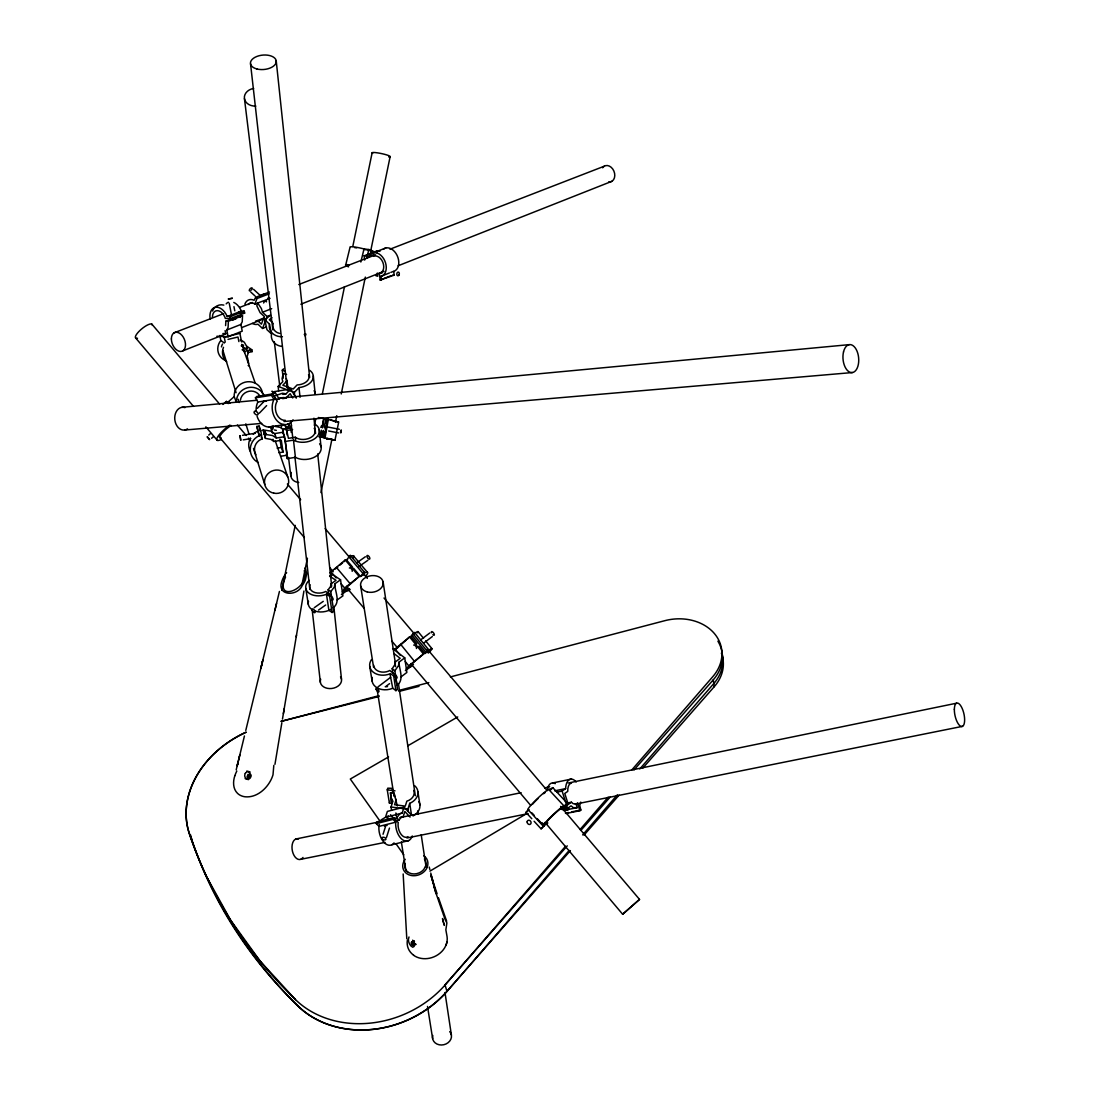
<?xml version="1.0" encoding="UTF-8"?>
<svg xmlns="http://www.w3.org/2000/svg" width="1100" height="1100" viewBox="0 0 1100 1100"><rect width="100%" height="100%" fill="white"/><g stroke="black" fill="none" stroke-linecap="round" stroke-linejoin="round"><path stroke-width="1.5" d="M415.993 944.405L413.339 945.409L411.441 943.8L411.469 942.315L414.15 940.968M413.339 945.409L414.164 943.112L412.266 941.504M393.745 653.373L400.18 658.309L394.9 662.296L394.763 664.799L392.191 668.704L392.865 673.09M329.601 576.07L336.022 580.332L330.784 584.018L330.646 586.327L328.13 589.806L328.859 594.66M392.618 648.56L404.731 657.841L398.929 662.214C399.314 669.652 404.456 679.704 397.072 685.369L394.859 670.766L392.191 668.704M398.929 662.214L398.558 665.555L394.859 670.766M349.484 588.61A10.588 1.815 -40.3 0 1 348.549 588.665L343.722 592.089L346.528 587.386L359.191 576.455L345.221 559.955L329.931 572.77L340.546 579.796L334.799 583.852C334.744 591.442 341.069 602.044 333.204 607.709M334.799 583.852L334.441 586.836L330.798 591.594L333.726 611.325L332.104 612.48L328.886 610.321L326.452 594.206L329.67 596.365L332.104 612.48M391.572 810.329L391.036 807.001L392.92 801.102L390.926 798.339L390.459 792.742L394.116 793.237L397.32 805.984M396.069 820.27L395.67 822.704A14.273 8.36 77.2 0 0 402.105 839.438A14.273 8.36 77.2 0 0 412.266 835.959M274.959 764.308L281.861 722.714M282.466 719.098L284.199 708.744M296.505 635.071L283.374 713.68M379.308 824.491L378.895 826.939A14.217 8.401 77.3 0 0 384.092 842.463A14.217 8.401 77.3 0 0 394.061 842.916M303.93 591.03L296.202 636.859M225.583 325.586L225.899 321.173L232.994 318.395M331.664 439.739L334.964 440.234L338.718 421.974L328.212 419.513M314.38 425.466L315.755 418.811M281.793 590.37L295.212 525.374M322.424 393.553L344.506 286.619M352.797 246.455L372.144 152.735M321.393 430.196L320.554 437.058L321.819 430.953M322.08 426.855L323.799 418.522L322.451 427.9M334.964 440.234L322.08 437.181L323.455 430.499M324.143 427.158L325.861 418.797L328.309 419.416L325.036 437.882M323.207 437.594L324.472 431.475M326.04 423.844L326.673 420.791M324.528 437.772L327.676 419.155M302.225 583.44L307.423 558.195M320.939 492.58L331.966 439.01M335.404 422.331L336.779 415.663M341.248 393.965L365.324 277.104M370.48 252.024L390.115 156.722M261.278 666.586L261.58 665.349M274.959 610.033L279.428 591.456M320.829 427.474L321.502 425.755M237.641 763.95L238.012 762.41L237.188 765.806L244.434 735.982M260.837 668.442L276.554 603.446M261.731 664.73L262.474 661.636L262.185 662.86M345.634 265.279L350.006 247.404A12.306 1.609 13.8 0 1 364.018 248.958L368.844 249.521L374.55 251.804M245.781 730.4L262.928 659.78M236.197 769.849L239.827 754.971M239.002 758.354L239.374 756.827M360.841 262.02L364.018 248.958M366.685 258.225L368.844 249.521M234.864 775.679C232.856 781.481 232.829 788.81 237.518 793.348A15.758 12.512 -22.6 0 0 245.039 796.785C255.846 797.857 265.444 790.006 270.394 780.986A37.483 29.604 -22.7 0 0 273.006 774.771L273.817 765.38M408.21 811.553L407.853 809.242L409.709 803.344A14.039 10.986 -10.6 0 0 414.631 785.689M392.232 818.923L396.797 817.768L399.809 813.753L402.201 813.065L404.071 807.139L411.647 815.224M400.331 817.602L403.123 816.888L404.814 811.484L410.066 817.08M393.112 819.376L395.752 822.181L378.991 826.402L376.337 823.611L393.112 819.376L393.649 817.699L398.269 822.607L398.062 823.872A10.381 6.077 77.2 0 0 401.211 834.501A10.381 6.077 77.2 0 0 408.018 836.619M287.788 424.05L288.929 424.462L288.049 427.24L285.863 426.429A12.416 10.34 -5 0 1 283.14 424.394M290.661 427.817L291.541 425.054M383.047 834.254L385.426 826.829M396.275 799.356L394.57 804.705L405.268 806.135L406.849 801.157A10.216 7.989 -10.6 0 0 413.683 790.446M386.526 837.361L389.482 828.066M285.257 429.921L286.33 426.594L286.619 429.962M392.067 803.399L389.386 803.041L389.909 801.405M380.985 819.981L385.481 817.3L387.379 811.401L404.071 807.139M387.255 818.428L388.121 815.732M376.337 823.611L376.888 821.934L393.649 817.699M389.386 803.041L387.255 789.814L387.777 788.178L392.439 788.329M269.486 292.009L255.667 297.33L254.086 300.259A13.021 8.594 68.1 0 0 244.887 304.067M248.174 304.535A9.474 6.242 68.1 0 1 253.949 303.476L254.87 304.109L256.974 298.526L269.252 293.782M269.074 297.688L268.675 298.746L267.754 298.127M252.34 323.441A13.021 8.594 68.1 0 0 257.95 324.211L262.556 328.46L267.121 316.511L270.518 315.178L264.839 319.798L266.929 329.643L271.521 333.905A13.049 11.193 -10.8 0 0 281.696 346.39M272.896 426.305L272.387 429.591L273.295 426.277M639.513 899.415L622.614 914.279L639.54 899.415L560.615 806.383M394.79 821.15L398.984 820.091L401.225 817.286L403.123 816.888M228.113 336.765L226.792 330.014L228.099 327.346L228.374 321.269L242.509 315.741L242.234 321.791L240.914 324.445L242.22 331.169L228.113 336.765L216.92 336.243M285.546 577.033C273.529 604.01 311.025 588.486 304.274 570.611M344.259 561.605L345.221 559.955M352.55 567.064L346.582 560.01L350.226 555.39L364.21 571.89L363.44 573.595A14.561 2.502 -40.3 0 1 365.612 576.317M349.058 557.384L350.226 555.39M342.334 591.938L344.657 588.019L359.191 576.455M353.554 568.246L360.525 576.482L364.21 571.89M275.137 397.719L273.707 399.933A15.771 11.591 81.2 0 0 277.324 421.053A15.771 11.591 81.2 0 0 293.054 419.801M412.211 945.079L414.672 943.305M394.103 649.688L409.585 636.914L423.486 654.033L410.644 664.785L407.743 668.415L412.596 664.73A10.656 0.962 -39.4 0 0 413.49 664.359M394.859 650.114L406.161 640.131M409.585 636.914L407.055 639.389M416.873 643.775L410.933 636.46L414.672 632.514L428.574 649.632L427.35 651.159M413.462 634.067L414.672 632.514M406.354 668.869L408.774 665.844L423.486 654.033M418.853 646.209L424.806 653.538L428.574 649.632M285.931 573.554L286.646 572.66M245.314 773.341L246.95 771.76L250.016 771.898L246.812 771.031M569.195 850.438L446.999 991.444A99.33 83.806 -22.9 0 1 297.907 1005.977C248.916 957.798 211.379 898.673 189.324 833.553A95.507 76.532 -22.3 0 1 245.768 732.284M582.643 834.914L617.389 794.805M639.815 768.928L713.804 683.554A46.117 37.276 -9.8 0 0 721.655 652.053M565.441 846.381L445.06 985.023A99.646 83.916 -22.8 0 1 295.336 999.474M580.058 829.537L608.19 797.143M631.812 769.931L712.814 676.638A46.269 37.304 -9.8 0 0 714.244 633.366A46.269 37.304 -9.8 0 0 664.785 620.689L450.422 676.926M567.256 845.859L445.019 984.885L446.957 991.306A99.344 83.751 -23.1 0 1 297.907 1005.977A573.567 462.605 -6.6 0 1 191.95 840.084A95.205 76.45 -22.4 0 1 190.809 836.247M580.841 830.418L610.266 796.95M634.04 769.918L713.268 679.814A46.2 37.125 -8.6 0 0 717.901 641.176M446.957 991.306L570.405 850.616M584.004 835.134L619.107 795.121M642.895 768.006L714.244 686.702A46.062 37.084 -8.5 0 0 721.394 653.263M531.781 818.73L525.965 812.405L528.743 809.421M528.674 809.875L525.965 812.405M550.756 789.814L552.791 787.628L567.916 803.949L562.952 809.256L567.572 808.335L571.051 805.846L573.361 807.675L577.197 807.661L576.015 803.894L573.155 803.715L571.423 802.202L566.761 803.138M534.105 821.26L541.09 828.836L543.881 825.852L537.391 818.799M547.621 822.731L546.067 824.395L547.635 823.185M282.659 398.64L285.876 398.131L290.139 393.69L292.738 397.98M294.69 395.56L294.346 392.453L298.994 387.599A15.689 10.12 -6.2 0 0 312.097 380.6A15.689 10.12 -6.2 0 0 309.774 370.356M282.824 394.377L286.028 393.855L290.702 388.987L296.271 398.172M257.4 408.306L263.285 402.215M272.319 394.006L274.656 391.586L290.702 388.987M271.466 395.271L274.01 399.451L257.95 402.009L255.406 397.842L271.466 395.271L272.8 393.882L277.255 401.211L276.512 402.353A11.467 8.429 81.2 0 0 276.925 414.562A11.467 8.429 81.2 0 0 285.354 420.31M286.357 378.647L287.072 380.834L282.837 385.234L293.15 389.043L297.082 384.945A11.413 7.356 -6.2 0 0 308.536 374.619M259.284 413.229L266.626 405.598M278.671 390.94L278.163 386.444L282.824 381.618L282.067 378.675L282.782 375.485L284.185 373.546L286.591 374.44M255.406 397.842L256.74 396.467L272.8 393.882M283.195 378.249L282.274 370.178L283.58 368.83M222.929 404.442L226.353 401.418L229.928 403.178L228.498 401.665L234.19 396.632A14.3 13.626 -20.3 0 1 247.266 381.783A14.3 13.626 -20.3 0 1 262.543 393.607M208.752 435.064L210.512 433.51M211.585 438.268L213.345 436.714M340.024 565.056L342.65 562.815M409.007 936.98C407.344 940.294 409.324 945.67 412.706 947.224C416.089 946.688 413.724 941.861 412.679 940.17M271.934 317.625L269.363 319.715L272.305 322.424M390.638 677.311L377.974 686.909M371.511 659.574A14.754 11.041 -9.9 0 0 373.368 672.265A14.754 11.041 -9.9 0 0 389.964 673.86L392.728 688.174L395.931 690.663L397.567 689.425L395.354 674.822L389.716 670.464L388.451 671.151A10.725 8.03 -9.9 0 1 373.656 665.211M395.931 690.663L393.717 676.074L395.354 674.822M405.377 670.656L409.984 667.164A14.658 1.32 -39.4 0 0 411.634 666.284M385.976 686.373L389.592 683.623M401.115 676.83L406.876 672.444L404.731 657.841M423.582 643.143L432.328 636.556M420.819 639.746L429.811 632.967M275.921 399.603L283.181 397.526L285.876 398.131M264.426 400.661L263.079 401.651L266.282 401.143M424.806 653.538L425.81 652.809A10.656 0.962 -39.4 0 1 428.368 652.163M565.95 813.505L579.906 810.727L580.869 810.026L579.673 805.2A14.781 7.411 78.9 0 0 580.773 802.079M410.933 636.46L411.936 635.731M541.09 828.836L546.48 823.199A10.821 0.99 -43.5 0 1 554.111 814.247A10.821 0.99 -43.5 0 1 561.22 809.476M318.491 610.101L325.669 605.014M341.413 594.577L345.978 591.346A14.561 2.502 -40.3 0 0 350.185 589.518M337.191 599.954L342.911 595.884L340.546 579.796M542.327 822.855L544.651 825.385L543.675 825.976A14.878 1.375 -43.5 0 1 553.451 814.344A14.878 1.375 -43.5 0 1 564.41 806.438L567.916 803.949M562.224 808.775L564.204 807.359M565.152 805.076L568.26 804.457L571.423 802.202M329.67 596.365L331.306 595.21L325.669 591.442L324.418 592.089A10.684 7.177 -9.4 0 1 313.211 591.855A10.684 7.177 -9.4 0 1 310.09 584.678M314.284 607.695L323.262 601.342M365.351 556.751L356.757 562.856M358.902 566.569L367.868 560.299M335.17 569.03L337.782 567.201M329.808 576.51L332.09 574.915M556.957 792.11L562.114 791.065L565.606 788.617A14.781 7.411 78.9 0 1 576.194 781.976M528.523 809.545A14.85 1.485 -43.5 0 1 538.202 797.83A14.85 1.485 -43.5 0 1 549.257 790.061L552.791 787.628M360.525 576.482L361.529 575.836A10.588 1.815 -40.3 0 1 364.678 575.286M346.582 560.01L347.586 559.377M335.376 421.3L330.798 420.062M429.921 871.131L527.024 813.381M388.575 756.91L350.309 779.034L380.009 821.122M407.701 745.855L457.724 716.939M392.728 688.174L392.205 688.462A14.671 11.027 -10 0 1 377.3 687.913A14.671 11.027 -10 0 1 372.281 677.476M330.784 609.345L328.377 610.596A14.616 9.886 -9.5 0 1 315.356 611.174M328.35 593.244L325.93 594.481A14.685 9.859 -9.4 0 1 308.495 592.763A14.685 9.859 -9.4 0 1 309.169 580.374M241.491 345.538L243.403 344.974M373.519 256.314A9.034 6.256 68.3 0 1 382.855 262.322A9.034 6.256 68.3 0 1 380.188 273.089L379.308 273.185L380.146 280.019L391.091 275.66M380.146 280.019L394.02 275.206L393.91 271.288A12.348 8.594 68.3 0 0 397.072 255.379A12.348 8.594 68.3 0 0 383.295 249.301M262.556 328.46L266.351 326.947M182.834 350.845L225.899 333.836M241.835 327.539L264.165 318.711M300.85 304.219L384.01 271.329M398.131 265.774L611.82 181.335M381.507 280.197L381.026 276.293L389.455 272.951M390.857 272.401L393.553 271.329M226.792 330.014L240.914 324.445M255.599 321.076A9.474 6.242 68.1 0 0 257.524 320.54L264.426 317.817M257.524 320.54L261.415 324.143L264.316 316.525L260.109 312.647L256.795 305.772L257.785 303.132L261.374 308.55L262.501 312.262L271.686 308.646M210.155 319.041A13.186 8.594 68.1 0 1 215.462 307.285A13.186 8.594 68.1 0 1 226.985 316.044L230.134 316.676L244.282 311.176L244.654 313.074L230.505 318.587L225.28 318.381L224.881 317.116A9.598 6.242 68.1 0 0 217.167 310.64A9.598 6.242 68.1 0 0 212.438 317.377M234.41 317.845L240.048 315.645L242.509 315.741M174.02 332.846L223.616 313.637M239.607 307.45L252.409 302.486M298.801 284.529L375.581 254.788M389.978 249.205L604.326 166.183M254.87 304.109L270.05 298.375M227.15 316.566L241.312 311.066L244.282 311.176M364.691 260.095L364.155 255.805L376.736 250.965L379.954 251.336M373.12 252.876L385.688 248.022M364.155 255.805L368.995 256.396L373.711 254.567M261.456 434.94L258.596 435.944A15.51 15.07 -19.8 0 0 258.404 462.66M256.836 426.442L259.215 435.724L256.836 426.442L259.119 426.071L260.769 430.457L262.075 439.038L260.59 439.546A11.275 10.959 -19.7 0 0 255.929 454.768M258.94 435.105L260.411 434.596M414.136 944.598L415.649 944.089M411.469 942.315L414.494 941.298M233.681 319.316L232.485 319.921L235.854 319.014M378.964 695.681L280.913 721.407L379.074 696.465M398.901 690.442L428.821 682.591M399.039 691.405L419.004 686.345M385.481 817.3L402.201 813.065M384.299 826.128L387.09 825.426M391.957 844.731L408.719 840.593M242.124 349.745L244.544 351.45L251.762 349.718L252.134 351.601L248.009 352.605M223.424 336.545L224.249 337.123L239.91 333.396L241.216 340.134L244.31 342.251L247.528 347.847L244.104 348.673L241.656 344.685M228.016 339.391L237.985 337.026L238.879 341.605M552.86 782.911L571.423 779.075M295.873 838.997L379.926 821.727M400.098 817.575L521.125 792.701M544.665 787.861L549.697 786.83M568.191 783.035L956.505 703.216M554.73 790.845L565.606 788.617M300.795 859.306L384.986 842.394M406.876 837.994L528.11 813.629M575.245 804.155L962.527 726.344M563.283 807.414L566.39 806.781M563.241 810.452L577.197 807.661M565.386 813.12L568.48 812.501M571.574 811.883L580.869 810.026M243.65 345.785L241.285 345.909M250.841 438.598L243.265 439.862M278.919 452.719L283.058 452.045L281.298 440.275L273.873 441.471L271.026 439.422L265.416 438.377L263.12 429.908L270.82 431.118L274.574 433.606L276.347 438.034L284.515 436.714L287.279 455.194L280.761 456.252M286.371 454.3L287.306 458.645L295.419 457.325A15.345 10.189 -6.5 0 0 314.999 456.871A15.345 10.189 -6.5 0 0 319.605 443.822M258.472 430.829L260.769 430.457M242.536 435.297L255.145 433.29M283.126 433.4L282.631 429.069L290.744 427.763L291.266 432.451M287.238 435.146L286.701 430.457L292.614 429.495M274.574 433.606L282.673 432.3L284.515 436.714M314.215 428.312A11.22 7.397 -6.4 0 1 309.897 437.979A11.22 7.397 -6.4 0 1 295.322 437.223L288.434 438.336L286.701 430.457M282.631 429.069L285.326 441.444L293.48 440.124A15.428 10.175 -6.4 0 0 314.985 438.515A15.428 10.175 -6.4 0 0 315.026 424.215M277.131 448.168L281.229 447.507L283.058 452.045M273.817 396.151L282.549 393.25L286.028 393.855M268.785 427.02L284.859 424.614M381.026 276.293L381.397 276.251A12.416 8.594 68.3 0 0 383.625 258.624A12.416 8.594 68.3 0 0 368.995 256.396M250.511 774.799L248.696 775.418A1.939 1.622 -84.9 0 0 248.311 776.82L249.452 778.47L247.032 777.013L247.954 774.469L249.274 774.345L250.222 776.696L247.968 777.934M181.94 407.316L257.235 400.235M279.469 398.159L849.269 344.644M184.663 430.045L261.718 423.404M283.979 421.493L852.473 372.543M263.12 429.908L264.798 434.321L272.566 435.531L276.347 438.034M263.725 433.95L265.829 433.895M411.441 943.8L413.16 943.814M248.16 365.558L249.123 365.832M244.654 313.074L239.429 312.868L239.03 311.616M225.899 321.173L228.374 321.269M222.874 333.52L225.72 333.644L225.129 330.577M245.314 773.369A4.07 3.465 -82.5 0 0 244.764 776.188C244.846 779.652 249.865 780.079 250.841 776.902A4.042 3.85 -82.2 0 0 251.075 776.05A4.098 3.891 -82.8 0 0 251.13 775.527L249.123 771.746M364.595 249.576L368.665 250.058M392.645 275.041L394.02 275.206M330.619 439.422L331.719 439.505L327.03 438.391M387.255 789.814L394.996 790.845M391.036 807.001L407.853 809.242M335.418 421.52L337.604 421.864M318.312 417.491L324.335 418.729M326.439 438.68L328.804 439.12L326.452 438.763M318.876 436.741L320.554 437.058M325.462 426.553L339.377 429.289M328.694 430.98L338.635 432.946M275.206 426.401L281.132 427.584M322.08 437.181L323.881 437.539M274.368 429.976L276.347 430.375M328.831 419.526L325.861 418.797M245.231 778.69L248.49 779.556L246.936 779.048M375.842 275.715L377.712 276.265L377.314 273.034M282.274 370.178L284.873 371.126M278.163 386.444L294.346 392.453M370.232 250.69L374.921 252.546M328.13 589.806L330.798 591.594M238.686 332.571L239.91 333.396M251.762 349.718L246.881 346.321L247.252 348.191M249.686 349.896L252.134 351.601M244.351 348.067L247.995 350.625L248.022 353.141A13.172 12.595 -49.7 0 1 246.923 356.868M219.863 335.459L220.839 340.491L224.386 343.021M413.49 955.226A20.295 17.256 -21.2 0 0 431.846 957.619A20.776 17.669 -21.2 0 0 441.856 951.459A20.419 17.366 -21.2 0 0 447.054 936.513L445.857 929.844L446.889 922.886L444.964 919.215M390.486 673.571L393.717 676.074M253.55 289.3L260.645 295.831M250.814 292.091L255.076 296.01M255.667 297.33L256.974 298.526M262.501 312.262L267.121 316.511M264.839 319.798L269.459 324.074A13.131 11.234 -10.7 0 0 282.439 336.71M208.423 437.855C204.201 433.881 211.887 442.681 208.945 438.446M390.527 814.742L392.631 816.97M396.797 817.768L398.984 820.091M549.257 790.061L564.41 806.438M531.987 812.941L534.146 815.279M527.918 809.504L543.084 825.976M273.68 393.346L272.016 391.174L274.257 393.456M226.353 401.418L228.222 403.618M353.348 555.706L367.263 572.124M151.869 324.143L219.615 404.085M237.394 425.054L246.276 435.531M248.504 438.158L250.718 440.77M287.375 484.014L300.699 499.744M325.146 528.577L349.58 557.398M362.904 573.127L367.345 578.366M384.01 598.029L413.999 633.408M427.336 649.138L547.291 790.666M348.618 556.518L362.615 573.018M336.421 567.449L350.391 583.962M346.569 586.314L348.549 588.665M135.822 338.154L193.49 406.395M218.996 436.576L304.397 537.625M329.904 567.806L333.231 571.752M346.528 587.496L364.279 608.493M391.999 641.3L397.54 647.859M410.85 663.616L530.626 805.338M545.05 822.401L622.669 914.265M330.688 571.464L336.132 577.913M341.151 583.852L344.657 588.019M205.837 426.828L217.278 440.371M418.22 631.771L423.541 638.316M425.672 640.929L432.053 648.78M413.05 633.737L426.965 650.856M400.661 644.339L414.549 661.457M394.873 648.684L400.29 655.366M405.281 661.526L408.774 665.844M240.268 339.928L241.849 342.018M395.862 843.576L403.783 854.796M274.656 391.586L279.139 399.094M424.394 858.99L425.329 860.558A10.711 8.91 -19.8 0 1 425.7 865.755L423.926 869.22A11.137 9.268 -19.8 0 1 418.962 872.946A10.711 8.91 -19.8 0 1 407.426 871.681M207.089 877.621L230.739 920.356L260.246 961.207L295.488 999.625A575.327 463.045 -6.6 0 1 189.324 833.553A95.494 76.409 -22.2 0 1 246.345 732.188M286.77 453.929L287.279 455.194M272.993 439.244L273.873 441.471M234.19 396.632L236.445 402.339A14.41 13.723 -20.5 0 1 247.39 387.791A14.41 13.723 -20.5 0 1 263.863 395.134M228.498 401.665L228.883 402.655M261.236 436.81L262.075 439.038M437.112 893.819L432.121 878.969L432.479 880.027M438.474 897.793L446.655 921.209M241.794 344.341L255.131 382.841M270.311 426.607L272.566 433.084M275.371 441.196L287.732 476.836M436.576 894.919L442.544 912.189M442.888 913.192L443.575 915.2M443.933 916.204L444.62 918.211M241.312 311.066L241.134 310.544A13.117 8.594 68.1 0 0 233.791 302.431M432.424 879.835L431.021 875.476L431.53 877.195M577.39 802.78L579.906 810.727M568.26 804.457L564.781 793.457L567.737 791.395A10.753 5.39 78.9 0 1 571.477 783.076M562.114 791.065L567.572 808.335M222.929 350.488L236.087 392.7M238.136 399.259L239.167 402.531M245.822 423.844L248.889 433.689M253.495 448.429L264.743 484.481M431.296 876.343L430.966 875.229L436.15 894.218M434.321 887.329L434.94 889.611M429.22 867.048L429.839 869.454M430.774 873.056L435.971 893.241M442.585 918.871L442.874 920.026M443.176 921.181L444.056 924.619M442.489 918.555L442.777 919.696M443.08 920.838L444.249 925.389M269.459 324.074L271.521 333.905M247.514 357.569L248.724 363.674M224.249 337.123L225.239 342.183M233.956 306.653L234.781 310.846M229.226 303.174L231.674 315.741M230.134 316.676L230.505 318.587M265.719 435.16L265.224 431.668L265.774 434.349M390.459 792.742L392.04 802.656M369.737 666.38L372.075 680.982M394.116 793.237L394.652 796.551M360.649 585.956L373.587 667.342M377.369 691.089L394.075 796.207M401.362 841.981L405.941 870.801M427.515 1006.445L432.63 1038.661M392.205 788.755L392.659 791.629M395.876 812.969L396.413 816.269M305.772 588.28L308.303 604.368M409.709 803.344L411.482 814.907M259.119 426.071L259.559 429.041M383.116 581.928L395.381 663.369M398.447 683.732L415.332 795.713M417.629 810.989L418.138 814.385M421.204 834.749L426.071 866.979M444.991 992.544L451.385 1034.963M394.9 662.296L395.56 666.696M279.978 439.161L281.229 447.507M264.798 434.321L265.416 438.377M417.931 791.697L419.911 804.939M330.784 584.018L331.265 587.249M713.268 679.814L714.244 686.702M376.736 250.965L376.956 252.752M244.447 98.684L272.855 329.849M274.312 341.743L279.744 385.935M288.516 457.325L290.812 476.025M285.326 441.444L287.306 458.645M287.072 380.834L287.911 388.259M293.48 440.124L295.419 457.325M250.539 63.814L287.072 387.42M290.895 421.369L292.82 438.364M294.938 457.064L309.87 589.408M312.166 609.689L320.361 682.316M295.322 437.223L295.639 440.096M298.994 387.599L300.053 397.293M319.234 429.536L321.021 446.724M313.308 375.966L315.164 393.745A15.606 10.134 -6.3 0 0 314.105 390.692M276.21 60.72L309.65 377.479M313.94 418.192L315.562 433.496M317.707 453.901L331.678 586.245M333.822 606.513L341.495 679.14M288.929 424.462L289.218 427.845M240.048 315.645L240.199 317.446M403.164 873.977L406.794 938.754M244.544 351.45L244.571 352.756M191.95 840.084A95.205 76.326 -22.3 0 1 190.396 834.584M413.641 955.199A20.419 17.366 -21.2 0 1 407.371 940.156M446.999 941.696A20.102 17.091 -21.2 0 1 446.009 945.12M423.734 855.731A12.774 10.643 -19.8 0 1 427.13 867.281M427.199 867.309A12.815 10.67 -19.8 0 1 424.572 871.2A13.172 10.973 -19.8 0 1 418.275 875.023A12.678 10.56 -19.8 0 1 410.96 875.435A12.829 10.67 -19.8 0 1 403.507 862.221A12.966 10.794 -19.8 0 1 405.254 859.293M407.509 871.695A11 9.158 -19.8 0 1 404.855 867.157A10.711 8.91 -19.8 0 1 405.034 863.638M272.264 426.332A15.675 11.605 81.2 0 1 257.084 416.35M256.163 411.496A15.675 11.605 81.2 0 1 257.647 402.476M250.222 451.426A15.386 14.946 -19.5 0 1 250.415 438.061M253.261 434.225A15.386 14.946 -19.5 0 1 256.96 431.516M281.366 428.587A12.348 10.312 -5.1 0 1 281.779 425.439M221.347 439.491A14.369 3.479 -39.8 0 1 217.594 436.989A14.369 3.479 -39.8 0 1 229.928 425.054M221.183 437.841A10.45 2.53 -39.8 0 1 221.65 433.62A10.45 2.53 -39.8 0 1 231.206 425.507M240.405 400.276A10.478 9.982 -20.5 0 1 260.109 396.399M349.47 557.123A14.547 2.612 -40.3 0 1 353.265 557.837M311.905 609.538A14.616 9.886 -9.5 0 1 308.495 601.232M349.387 568.054A2.186 0.976 55 0 1 351.312 568.783A2.186 0.976 55 0 1 352.165 571.326M367.331 557.521A2.173 0.99 55 0 1 367.771 555.5A2.173 0.99 55 0 1 369.848 558.456A2.173 0.99 55 0 1 367.812 558.209M331.389 596.502A2.2 0.962 54.9 0 1 333.094 599.087A2.2 0.962 54.9 0 1 331.87 599.706M547.539 788.521A14.726 7.48 79 0 1 555.252 783.668M532.4 804.389A10.808 1.073 -43.5 0 1 538.079 798.518M543.592 793.691A10.808 1.073 -43.5 0 1 545.298 792.454M568.673 808.5A2.214 1.843 56.9 0 1 565.221 809.16M226.188 303.861A13.117 8.594 68.1 0 1 228.387 302.225M225.335 360.388A13.09 12.526 -49.5 0 1 220.839 340.491M226.696 361.831A13.172 12.595 -49.7 0 1 223.492 347.325M221.458 346.885A9.515 9.116 -49.5 0 1 222.558 344.011M260.205 296.189A12.953 8.594 68.1 0 1 265.127 294.181M279.606 333.41A9.543 8.168 -10.7 0 1 273.281 323.331M263.587 302.995A1.952 0.866 -47 0 1 265.512 301.001A1.952 0.866 -47 0 1 266.337 301.923M250.222 290.854A1.952 0.88 -46.9 0 1 249.576 289.52A1.952 0.88 -46.9 0 1 251.928 287.87A1.952 0.88 -46.9 0 1 251.336 290.07M304.246 334.428A1.966 0.839 -47.1 0 1 305.827 334.043A1.966 0.839 -47.1 0 1 305.126 335.871M348.604 266.86A12.32 1.526 13.7 0 1 349.25 264.825M354.709 247.665A8.951 1.169 13.8 0 1 356.62 247.844M381.92 273.199A1.856 1.251 -83.1 0 1 381.741 272.566M387.516 686.592A10.67 8.03 -10 0 1 385.206 686.73M428.23 653.084A14.658 1.32 -39.4 0 0 427.763 650.87L425.824 652.259L411.936 635.154L413.875 633.779A14.644 1.43 -39.3 0 1 417.601 632.816M394.144 674.74A2.214 0.853 53.3 0 1 395.931 675.386A2.214 0.853 53.3 0 1 397.045 677.916A2.214 0.853 53.3 0 1 395.271 677.27M413.696 645.123A2.2 0.866 53.3 0 1 415.635 646.112A2.2 0.866 53.3 0 1 416.46 648.519M431.475 632.748A2.186 0.88 53.3 0 1 432.438 631.826A2.186 0.88 53.3 0 1 434.321 634.535A2.186 0.88 53.3 0 1 432.836 634.727M418.894 801.721A13.97 10.973 -10.7 0 1 412.995 815.966M392.453 801.694A2.09 1.238 17.6 0 1 391.009 800.305A2.09 1.238 17.6 0 1 392.109 799.26M387.819 819.968A2.118 1.238 17.5 0 1 390.156 818.867M187.522 428.876A11.454 8.539 85 0 1 174.831 419.911A11.454 8.539 85 0 1 184.979 407.605M212.479 310.998A9.405 9.144 -11.8 0 1 223.836 305.099M340.532 676.803A10.684 7.783 -7.5 0 1 331.815 688.476A10.684 7.783 -7.5 0 1 320.691 679.25M255.819 106.081A11.179 8.91 -5 0 1 244.406 98.381A11.179 8.91 -5 0 1 253.646 88.426M298.746 482.474A9.006 7.824 -7.4 0 1 291.197 472.422M372.68 153.395A9.226 1.182 11.9 0 1 382.085 153.711A9.226 1.182 11.9 0 1 388.726 156.956M137.5 338.264A10.697 3.08 -39.5 0 1 141.061 329.45A10.697 3.08 -39.5 0 1 152.295 325.325M302.995 857.45A10.491 6.174 80.3 0 1 292.476 851.386A10.491 6.174 80.3 0 1 298.512 839.011M602.621 167.791A8.484 6.394 68.9 0 1 613.896 171.064A8.484 6.394 68.9 0 1 608.699 181.954M449.721 1031.608A9.556 8.099 -12.8 0 1 443.809 1044.725A9.556 8.099 -12.8 0 1 432.795 1035.471M234.877 775.679A36.932 29.384 -22.1 0 1 236.816 771.072M304.92 568.095A11.083 8.36 -18.1 0 1 305.663 569.236L306.68 573.788L305.429 579.727A29.26 22.055 -18.5 0 1 302.266 585.461C297.495 596.791 276.32 596.09 281.916 581.212A29.04 22.041 -17.9 0 1 285.257 574.461M325.064 426.305L325.793 430.815L325.064 426.305M340.587 432.094C340.931 435.806 341.99 425.645 340.587 432.094M232.334 298.279L228.401 298.98L232.334 298.279M240.034 435.751L240.749 440.234L240.034 435.751M254.375 413.022A2.393 1.403 43.4 0 0 257.799 414.755A2.393 1.403 43.4 0 0 256.204 411.414A2.393 1.403 43.4 0 0 254.375 413.022M312.331 610.252A2.2 0.949 54.9 0 0 314.889 612.659A2.2 0.949 54.9 0 0 313.844 609.538A2.2 0.949 54.9 0 0 312.331 610.252M527.134 821.893A2.255 1.87 57.5 0 0 530.021 824.395A2.255 1.87 57.5 0 0 530.186 820.779A2.255 1.87 57.5 0 0 527.134 821.893M399.011 275.028A1.87 1.251 -83.1 0 0 398.31 272.099A1.87 1.251 -83.1 0 0 396.866 274.697A1.87 1.251 -83.1 0 0 399.011 275.028M376.159 689.315A2.214 0.839 53.3 0 0 378.73 691.873A2.214 0.839 53.3 0 0 377.658 688.916A2.214 0.839 53.3 0 0 376.159 689.315M382.058 838.819A2.131 1.238 17.5 0 0 385.646 839.644A2.131 1.238 17.5 0 0 383.996 837.348A2.131 1.238 17.5 0 0 382.058 838.819M843.521 351.89A14.053 7.838 84.8 0 0 851.909 372.598A14.053 7.838 84.8 0 0 857.093 351.299A14.053 7.838 84.8 0 0 843.521 351.89M273.873 493.199A12.169 11.646 -19 0 0 288.173 477.991A12.169 11.646 -19 0 0 267.726 473.99A12.169 11.646 -19 0 0 273.873 493.199M256.891 68.97A12.939 7.219 -5.3 0 0 276.279 61.49A12.939 7.219 -5.3 0 0 256.946 56.416A12.939 7.219 -5.3 0 0 256.891 68.97M954.346 709.294A11.99 4.537 77.4 0 0 961.895 726.523A11.99 4.537 77.4 0 0 962.239 708.565A11.99 4.537 77.4 0 0 954.346 709.294M171.38 338.938A10.051 6.435 67.9 0 0 182.009 351.244A10.051 6.435 67.9 0 0 181.94 335.335A10.051 6.435 67.9 0 0 171.38 338.938M367.276 591.951A11.413 8.291 -9.5 0 0 383.158 582.216A11.413 8.291 -9.5 0 0 365.228 577.734A11.413 8.291 -9.5 0 0 367.276 591.951"/></g></svg>
